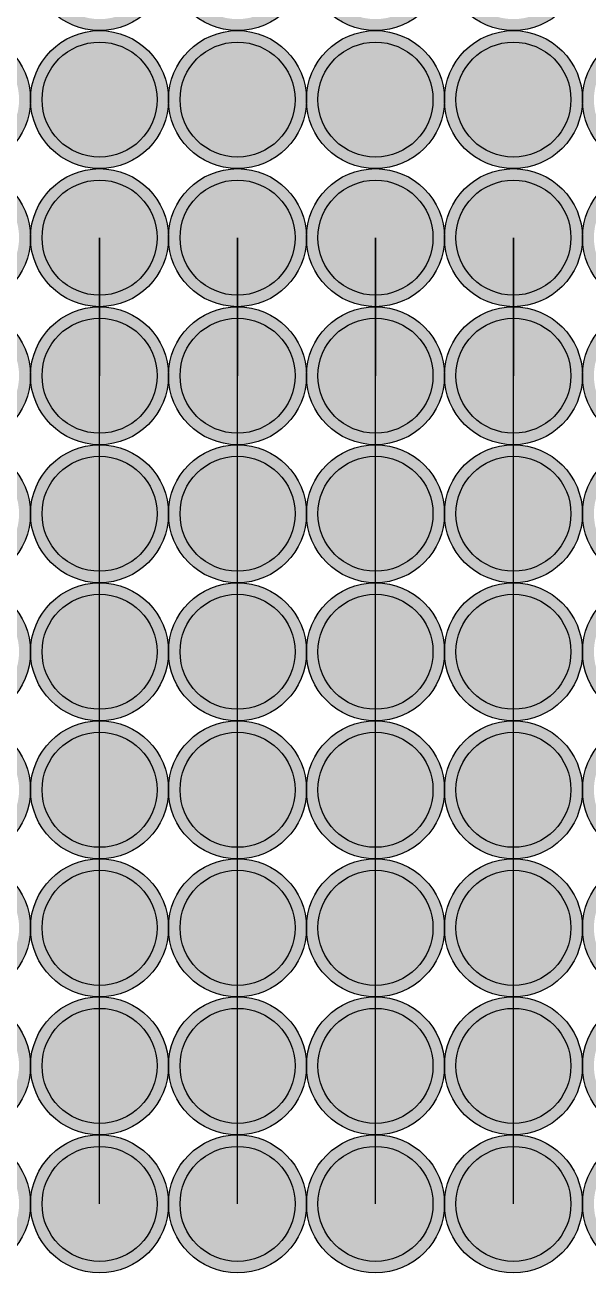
# Model space of a CAD drawing. Header units: inches. Extents: x -713 to 287, y -537 to 251.
# Drawn here: x -362.45 to -356.32, y -479.77 to -466.27 of the extents above; entities that cross this region are included whole.
import ezdxf

# ---------------------------------------------------------------- set-up
doc = ezdxf.new("R2010")
doc.units = ezdxf.units.IN
doc.header["$MEASUREMENT"] = 0

msp = doc.modelspace()

# ---------------------------------------------------------------- hatches: boundary and pattern name
at = {"linetype": 'Continuous'}
h = msp.add_hatch(color=256, dxfattribs=at)
h.set_gradient(color1=(6, 123, 249), one_color=1, tint=1)
h.paths.add_polyline_path([(-363.885, -465.583, 1), (-362.385, -465.583, 1)])
h.paths.add_polyline_path([(-362.51, -465.583, -1), (-363.76, -465.583, -1)], flags=16)
h = msp.add_hatch(color=256, dxfattribs=at)
h.set_gradient(color1=(6, 123, 249), one_color=1, tint=1)
h.paths.add_polyline_path([(-362.385, -465.583, 1), (-360.885, -465.583, 1)])
h.paths.add_polyline_path([(-361.01, -465.583, -1), (-362.26, -465.583, -1)], flags=16)
h = msp.add_hatch(color=256, dxfattribs=at)
h.set_gradient(color1=(6, 123, 249), one_color=1, tint=1)
h.paths.add_polyline_path([(-360.885, -465.583, 1), (-359.385, -465.583, 1)])
h.paths.add_polyline_path([(-359.51, -465.583, -1), (-360.76, -465.583, -1)], flags=16)
h = msp.add_hatch(color=256, dxfattribs=at)
h.set_gradient(color1=(6, 123, 249), one_color=1, tint=1)
h.paths.add_polyline_path([(-359.385, -465.583, 1), (-357.885, -465.583, 1)])
h.paths.add_polyline_path([(-358.01, -465.583, -1), (-359.26, -465.583, -1)], flags=16)
h = msp.add_hatch(color=256, dxfattribs=at)
h.set_gradient(color1=(6, 123, 249), one_color=1, tint=1)
h.paths.add_polyline_path([(-357.885, -465.583, 1), (-356.385, -465.583, 1)])
h.paths.add_polyline_path([(-356.51, -465.583, -1), (-357.76, -465.583, -1)], flags=16)
h = msp.add_hatch(color=256, dxfattribs=at)
h.set_gradient(color1=(6, 123, 249), one_color=1, tint=1)
h.paths.add_polyline_path([(-356.385, -465.583, 1), (-354.885, -465.583, 1)])
h.paths.add_polyline_path([(-355.01, -465.583, -1), (-356.26, -465.583, -1)], flags=16)
h = msp.add_hatch(color=256, dxfattribs=at)
h.set_gradient(color1=(6, 123, 249), one_color=1, tint=1)
h.paths.add_polyline_path([(-363.885, -467.083, 1), (-362.385, -467.083, 1)])
h.paths.add_polyline_path([(-362.51, -467.083, -1), (-363.76, -467.083, -1)], flags=16)
h = msp.add_hatch(color=256, dxfattribs=at)
h.set_gradient(color1=(6, 123, 249), one_color=1, tint=1)
h.paths.add_polyline_path([(-362.385, -467.083, 1), (-360.885, -467.083, 1)])
h.paths.add_polyline_path([(-361.01, -467.083, -1), (-362.26, -467.083, -1)], flags=16)
h = msp.add_hatch(color=256, dxfattribs=at)
h.set_gradient(color1=(6, 123, 249), one_color=1, tint=1)
h.paths.add_polyline_path([(-360.885, -467.083, 1), (-359.385, -467.083, 1)])
h.paths.add_polyline_path([(-359.51, -467.083, -1), (-360.76, -467.083, -1)], flags=16)
h = msp.add_hatch(color=256, dxfattribs=at)
h.set_gradient(color1=(6, 123, 249), one_color=1, tint=1)
h.paths.add_polyline_path([(-359.385, -467.083, 1), (-357.885, -467.083, 1)])
h.paths.add_polyline_path([(-358.01, -467.083, -1), (-359.26, -467.083, -1)], flags=16)
h = msp.add_hatch(color=256, dxfattribs=at)
h.set_gradient(color1=(6, 123, 249), one_color=1, tint=1)
h.paths.add_polyline_path([(-357.885, -467.083, 1), (-356.385, -467.083, 1)])
h.paths.add_polyline_path([(-356.51, -467.083, -1), (-357.76, -467.083, -1)], flags=16)
h = msp.add_hatch(color=256, dxfattribs=at)
h.set_gradient(color1=(6, 123, 249), one_color=1, tint=1)
h.paths.add_polyline_path([(-356.385, -467.083, 1), (-354.885, -467.083, 1)])
h.paths.add_polyline_path([(-355.01, -467.083, -1), (-356.26, -467.083, -1)], flags=16)
h = msp.add_hatch(color=256, dxfattribs=at)
h.set_gradient(color1=(247, 100, 8), one_color=1, tint=1)
h.paths.add_polyline_path([(-361.01, -467.083, 1), (-362.26, -467.083, 1)])
h = msp.add_hatch(color=256, dxfattribs=at)
h.set_gradient(color1=(247, 100, 8), one_color=1, tint=1)
h.paths.add_polyline_path([(-359.51, -467.083, 1), (-360.76, -467.083, 1)])
h = msp.add_hatch(color=256, dxfattribs=at)
h.set_gradient(color1=(247, 100, 8), one_color=1, tint=1)
h.paths.add_polyline_path([(-358.01, -467.083, 1), (-359.26, -467.083, 1)])
h = msp.add_hatch(color=256, dxfattribs=at)
h.set_gradient(color1=(247, 100, 8), one_color=1, tint=1)
h.paths.add_polyline_path([(-356.51, -467.083, 1), (-357.76, -467.083, 1)])
h = msp.add_hatch(color=256, dxfattribs=at)
h.set_gradient(color1=(6, 123, 249), one_color=1, tint=1)
h.paths.add_polyline_path([(-363.885, -468.583, 1), (-362.385, -468.583, 1)])
h.paths.add_polyline_path([(-362.51, -468.583, -1), (-363.76, -468.583, -1)], flags=16)
h = msp.add_hatch(color=256, dxfattribs=at)
h.set_gradient(color1=(6, 123, 249), one_color=1, tint=1)
h.paths.add_polyline_path([(-362.385, -468.583, 1), (-360.885, -468.583, 1)])
h.paths.add_polyline_path([(-361.01, -468.583, -1), (-362.26, -468.583, -1)], flags=16)
h = msp.add_hatch(color=256, dxfattribs=at)
h.set_gradient(color1=(6, 123, 249), one_color=1, tint=1)
h.paths.add_polyline_path([(-360.885, -468.583, 1), (-359.385, -468.583, 1)])
h.paths.add_polyline_path([(-359.51, -468.583, -1), (-360.76, -468.583, -1)], flags=16)
h = msp.add_hatch(color=256, dxfattribs=at)
h.set_gradient(color1=(6, 123, 249), one_color=1, tint=1)
h.paths.add_polyline_path([(-359.385, -468.583, 1), (-357.885, -468.583, 1)])
h.paths.add_polyline_path([(-358.01, -468.583, -1), (-359.26, -468.583, -1)], flags=16)
h = msp.add_hatch(color=256, dxfattribs=at)
h.set_gradient(color1=(6, 123, 249), one_color=1, tint=1)
h.paths.add_polyline_path([(-357.885, -468.583, 1), (-356.385, -468.583, 1)])
h.paths.add_polyline_path([(-356.51, -468.583, -1), (-357.76, -468.583, -1)], flags=16)
h = msp.add_hatch(color=256, dxfattribs=at)
h.set_gradient(color1=(6, 123, 249), one_color=1, tint=1)
h.paths.add_polyline_path([(-356.385, -468.583, 1), (-354.885, -468.583, 1)])
h.paths.add_polyline_path([(-355.01, -468.583, -1), (-356.26, -468.583, -1)], flags=16)
h = msp.add_hatch(color=256, dxfattribs=at)
h.set_gradient(color1=(247, 100, 8), one_color=1, tint=1)
h.paths.add_polyline_path([(-361.01, -468.583, 1), (-362.26, -468.583, 1)])
h = msp.add_hatch(color=256, dxfattribs=at)
h.set_gradient(color1=(247, 100, 8), one_color=1, tint=1)
h.paths.add_polyline_path([(-359.51, -468.583, 1), (-360.76, -468.583, 1)])
h = msp.add_hatch(color=256, dxfattribs=at)
h.set_gradient(color1=(247, 100, 8), one_color=1, tint=1)
h.paths.add_polyline_path([(-358.01, -468.583, 1), (-359.26, -468.583, 1)])
h = msp.add_hatch(color=256, dxfattribs=at)
h.set_gradient(color1=(247, 100, 8), one_color=1, tint=1)
h.paths.add_polyline_path([(-356.51, -468.583, 1), (-357.76, -468.583, 1)])
h = msp.add_hatch(color=256, dxfattribs=at)
h.set_gradient(color1=(6, 123, 249), one_color=1, tint=1)
h.paths.add_polyline_path([(-363.885, -470.083, 1), (-362.385, -470.083, 1)])
h.paths.add_polyline_path([(-362.51, -470.083, -1), (-363.76, -470.083, -1)], flags=16)
h = msp.add_hatch(color=256, dxfattribs=at)
h.set_gradient(color1=(6, 123, 249), one_color=1, tint=1)
h.paths.add_polyline_path([(-362.385, -470.083, 1), (-360.885, -470.083, 1)])
h.paths.add_polyline_path([(-361.01, -470.083, -1), (-362.26, -470.083, -1)], flags=16)
h = msp.add_hatch(color=256, dxfattribs=at)
h.set_gradient(color1=(6, 123, 249), one_color=1, tint=1)
h.paths.add_polyline_path([(-360.885, -470.083, 1), (-359.385, -470.083, 1)])
h.paths.add_polyline_path([(-359.51, -470.083, -1), (-360.76, -470.083, -1)], flags=16)
h = msp.add_hatch(color=256, dxfattribs=at)
h.set_gradient(color1=(6, 123, 249), one_color=1, tint=1)
h.paths.add_polyline_path([(-359.385, -470.083, 1), (-357.885, -470.083, 1)])
h.paths.add_polyline_path([(-358.01, -470.083, -1), (-359.26, -470.083, -1)], flags=16)
h = msp.add_hatch(color=256, dxfattribs=at)
h.set_gradient(color1=(6, 123, 249), one_color=1, tint=1)
h.paths.add_polyline_path([(-357.885, -470.083, 1), (-356.385, -470.083, 1)])
h.paths.add_polyline_path([(-356.51, -470.083, -1), (-357.76, -470.083, -1)], flags=16)
h = msp.add_hatch(color=256, dxfattribs=at)
h.set_gradient(color1=(6, 123, 249), one_color=1, tint=1)
h.paths.add_polyline_path([(-356.385, -470.083, 1), (-354.885, -470.083, 1)])
h.paths.add_polyline_path([(-355.01, -470.083, -1), (-356.26, -470.083, -1)], flags=16)
h = msp.add_hatch(color=256, dxfattribs=at)
h.set_gradient(color1=(247, 100, 8), one_color=1, tint=1)
h.paths.add_polyline_path([(-361.01, -470.083, 1), (-362.26, -470.083, 1)])
h = msp.add_hatch(color=256, dxfattribs=at)
h.set_gradient(color1=(247, 100, 8), one_color=1, tint=1)
h.paths.add_polyline_path([(-359.51, -470.083, 1), (-360.76, -470.083, 1)])
h = msp.add_hatch(color=256, dxfattribs=at)
h.set_gradient(color1=(247, 100, 8), one_color=1, tint=1)
h.paths.add_polyline_path([(-358.01, -470.083, 1), (-359.26, -470.083, 1)])
h = msp.add_hatch(color=256, dxfattribs=at)
h.set_gradient(color1=(247, 100, 8), one_color=1, tint=1)
h.paths.add_polyline_path([(-356.51, -470.083, 1), (-357.76, -470.083, 1)])
h = msp.add_hatch(color=256, dxfattribs=at)
h.set_gradient(color1=(6, 123, 249), one_color=1, tint=1)
h.paths.add_polyline_path([(-363.885, -471.583, 1), (-362.385, -471.583, 1)])
h.paths.add_polyline_path([(-362.51, -471.583, -1), (-363.76, -471.583, -1)], flags=16)
h = msp.add_hatch(color=256, dxfattribs=at)
h.set_gradient(color1=(6, 123, 249), one_color=1, tint=1)
h.paths.add_polyline_path([(-362.385, -471.583, 1), (-360.885, -471.583, 1)])
h.paths.add_polyline_path([(-361.01, -471.583, -1), (-362.26, -471.583, -1)], flags=16)
h = msp.add_hatch(color=256, dxfattribs=at)
h.set_gradient(color1=(6, 123, 249), one_color=1, tint=1)
h.paths.add_polyline_path([(-360.885, -471.583, 1), (-359.385, -471.583, 1)])
h.paths.add_polyline_path([(-359.51, -471.583, -1), (-360.76, -471.583, -1)], flags=16)
h = msp.add_hatch(color=256, dxfattribs=at)
h.set_gradient(color1=(6, 123, 249), one_color=1, tint=1)
h.paths.add_polyline_path([(-359.385, -471.583, 1), (-357.885, -471.583, 1)])
h.paths.add_polyline_path([(-358.01, -471.583, -1), (-359.26, -471.583, -1)], flags=16)
h = msp.add_hatch(color=256, dxfattribs=at)
h.set_gradient(color1=(6, 123, 249), one_color=1, tint=1)
h.paths.add_polyline_path([(-357.885, -471.583, 1), (-356.385, -471.583, 1)])
h.paths.add_polyline_path([(-356.51, -471.583, -1), (-357.76, -471.583, -1)], flags=16)
h = msp.add_hatch(color=256, dxfattribs=at)
h.set_gradient(color1=(6, 123, 249), one_color=1, tint=1)
h.paths.add_polyline_path([(-356.385, -471.583, 1), (-354.885, -471.583, 1)])
h.paths.add_polyline_path([(-355.01, -471.583, -1), (-356.26, -471.583, -1)], flags=16)
h = msp.add_hatch(color=256, dxfattribs=at)
h.set_gradient(color1=(247, 100, 8), one_color=1, tint=1)
h.paths.add_polyline_path([(-361.01, -471.583, 1), (-362.26, -471.583, 1)])
h = msp.add_hatch(color=256, dxfattribs=at)
h.set_gradient(color1=(247, 100, 8), one_color=1, tint=1)
h.paths.add_polyline_path([(-359.51, -471.583, 1), (-360.76, -471.583, 1)])
h = msp.add_hatch(color=256, dxfattribs=at)
h.set_gradient(color1=(247, 100, 8), one_color=1, tint=1)
h.paths.add_polyline_path([(-358.01, -471.583, 1), (-359.26, -471.583, 1)])
h = msp.add_hatch(color=256, dxfattribs=at)
h.set_gradient(color1=(247, 100, 8), one_color=1, tint=1)
h.paths.add_polyline_path([(-356.51, -471.583, 1), (-357.76, -471.583, 1)])
h = msp.add_hatch(color=256, dxfattribs=at)
h.set_gradient(color1=(6, 123, 249), one_color=1, tint=1)
h.paths.add_polyline_path([(-363.885, -473.083, 1), (-362.385, -473.083, 1)])
h.paths.add_polyline_path([(-362.51, -473.083, -1), (-363.76, -473.083, -1)], flags=16)
h = msp.add_hatch(color=256, dxfattribs=at)
h.set_gradient(color1=(6, 123, 249), one_color=1, tint=1)
h.paths.add_polyline_path([(-362.385, -473.083, 1), (-360.885, -473.083, 1)])
h.paths.add_polyline_path([(-361.01, -473.083, -1), (-362.26, -473.083, -1)], flags=16)
h = msp.add_hatch(color=256, dxfattribs=at)
h.set_gradient(color1=(6, 123, 249), one_color=1, tint=1)
h.paths.add_polyline_path([(-360.885, -473.083, 1), (-359.385, -473.083, 1)])
h.paths.add_polyline_path([(-359.51, -473.083, -1), (-360.76, -473.083, -1)], flags=16)
h = msp.add_hatch(color=256, dxfattribs=at)
h.set_gradient(color1=(6, 123, 249), one_color=1, tint=1)
h.paths.add_polyline_path([(-359.385, -473.083, 1), (-357.885, -473.083, 1)])
h.paths.add_polyline_path([(-358.01, -473.083, -1), (-359.26, -473.083, -1)], flags=16)
h = msp.add_hatch(color=256, dxfattribs=at)
h.set_gradient(color1=(6, 123, 249), one_color=1, tint=1)
h.paths.add_polyline_path([(-357.885, -473.083, 1), (-356.385, -473.083, 1)])
h.paths.add_polyline_path([(-356.51, -473.083, -1), (-357.76, -473.083, -1)], flags=16)
h = msp.add_hatch(color=256, dxfattribs=at)
h.set_gradient(color1=(6, 123, 249), one_color=1, tint=1)
h.paths.add_polyline_path([(-356.385, -473.083, 1), (-354.885, -473.083, 1)])
h.paths.add_polyline_path([(-355.01, -473.083, -1), (-356.26, -473.083, -1)], flags=16)
h = msp.add_hatch(color=256, dxfattribs=at)
h.set_gradient(color1=(247, 100, 8), one_color=1, tint=1)
h.paths.add_polyline_path([(-361.01, -473.083, 1), (-362.26, -473.083, 1)])
h = msp.add_hatch(color=256, dxfattribs=at)
h.set_gradient(color1=(247, 100, 8), one_color=1, tint=1)
h.paths.add_polyline_path([(-359.51, -473.083, 1), (-360.76, -473.083, 1)])
h = msp.add_hatch(color=256, dxfattribs=at)
h.set_gradient(color1=(247, 100, 8), one_color=1, tint=1)
h.paths.add_polyline_path([(-358.01, -473.083, 1), (-359.26, -473.083, 1)])
h = msp.add_hatch(color=256, dxfattribs=at)
h.set_gradient(color1=(247, 100, 8), one_color=1, tint=1)
h.paths.add_polyline_path([(-356.51, -473.083, 1), (-357.76, -473.083, 1)])
h = msp.add_hatch(color=256, dxfattribs=at)
h.set_gradient(color1=(6, 123, 249), one_color=1, tint=1)
h.paths.add_polyline_path([(-363.885, -474.583, 1), (-362.385, -474.583, 1)])
h.paths.add_polyline_path([(-362.51, -474.583, -1), (-363.76, -474.583, -1)], flags=16)
h = msp.add_hatch(color=256, dxfattribs=at)
h.set_gradient(color1=(6, 123, 249), one_color=1, tint=1)
h.paths.add_polyline_path([(-362.385, -474.583, 1), (-360.885, -474.583, 1)])
h.paths.add_polyline_path([(-361.01, -474.583, -1), (-362.26, -474.583, -1)], flags=16)
h = msp.add_hatch(color=256, dxfattribs=at)
h.set_gradient(color1=(6, 123, 249), one_color=1, tint=1)
h.paths.add_polyline_path([(-360.885, -474.583, 1), (-359.385, -474.583, 1)])
h.paths.add_polyline_path([(-359.51, -474.583, -1), (-360.76, -474.583, -1)], flags=16)
h = msp.add_hatch(color=256, dxfattribs=at)
h.set_gradient(color1=(6, 123, 249), one_color=1, tint=1)
h.paths.add_polyline_path([(-359.385, -474.583, 1), (-357.885, -474.583, 1)])
h.paths.add_polyline_path([(-358.01, -474.583, -1), (-359.26, -474.583, -1)], flags=16)
h = msp.add_hatch(color=256, dxfattribs=at)
h.set_gradient(color1=(6, 123, 249), one_color=1, tint=1)
h.paths.add_polyline_path([(-357.885, -474.583, 1), (-356.385, -474.583, 1)])
h.paths.add_polyline_path([(-356.51, -474.583, -1), (-357.76, -474.583, -1)], flags=16)
h = msp.add_hatch(color=256, dxfattribs=at)
h.set_gradient(color1=(6, 123, 249), one_color=1, tint=1)
h.paths.add_polyline_path([(-356.385, -474.583, 1), (-354.885, -474.583, 1)])
h.paths.add_polyline_path([(-355.01, -474.583, -1), (-356.26, -474.583, -1)], flags=16)
h = msp.add_hatch(color=256, dxfattribs=at)
h.set_gradient(color1=(247, 100, 8), one_color=1, tint=1)
h.paths.add_polyline_path([(-361.01, -474.583, 1), (-362.26, -474.583, 1)])
h = msp.add_hatch(color=256, dxfattribs=at)
h.set_gradient(color1=(247, 100, 8), one_color=1, tint=1)
h.paths.add_polyline_path([(-359.51, -474.583, 1), (-360.76, -474.583, 1)])
h = msp.add_hatch(color=256, dxfattribs=at)
h.set_gradient(color1=(247, 100, 8), one_color=1, tint=1)
h.paths.add_polyline_path([(-358.01, -474.583, 1), (-359.26, -474.583, 1)])
h = msp.add_hatch(color=256, dxfattribs=at)
h.set_gradient(color1=(247, 100, 8), one_color=1, tint=1)
h.paths.add_polyline_path([(-356.51, -474.583, 1), (-357.76, -474.583, 1)])
h = msp.add_hatch(color=256, dxfattribs=at)
h.set_gradient(color1=(6, 123, 249), one_color=1, tint=1)
h.paths.add_polyline_path([(-363.885, -476.083, 1), (-362.385, -476.083, 1)])
h.paths.add_polyline_path([(-362.51, -476.083, -1), (-363.76, -476.083, -1)], flags=16)
h = msp.add_hatch(color=256, dxfattribs=at)
h.set_gradient(color1=(6, 123, 249), one_color=1, tint=1)
h.paths.add_polyline_path([(-362.385, -476.083, 1), (-360.885, -476.083, 1)])
h.paths.add_polyline_path([(-361.01, -476.083, -1), (-362.26, -476.083, -1)], flags=16)
h = msp.add_hatch(color=256, dxfattribs=at)
h.set_gradient(color1=(6, 123, 249), one_color=1, tint=1)
h.paths.add_polyline_path([(-360.885, -476.083, 1), (-359.385, -476.083, 1)])
h.paths.add_polyline_path([(-359.51, -476.083, -1), (-360.76, -476.083, -1)], flags=16)
h = msp.add_hatch(color=256, dxfattribs=at)
h.set_gradient(color1=(6, 123, 249), one_color=1, tint=1)
h.paths.add_polyline_path([(-359.385, -476.083, 1), (-357.885, -476.083, 1)])
h.paths.add_polyline_path([(-358.01, -476.083, -1), (-359.26, -476.083, -1)], flags=16)
h = msp.add_hatch(color=256, dxfattribs=at)
h.set_gradient(color1=(6, 123, 249), one_color=1, tint=1)
h.paths.add_polyline_path([(-357.885, -476.083, 1), (-356.385, -476.083, 1)])
h.paths.add_polyline_path([(-356.51, -476.083, -1), (-357.76, -476.083, -1)], flags=16)
h = msp.add_hatch(color=256, dxfattribs=at)
h.set_gradient(color1=(6, 123, 249), one_color=1, tint=1)
h.paths.add_polyline_path([(-356.385, -476.083, 1), (-354.885, -476.083, 1)])
h.paths.add_polyline_path([(-355.01, -476.083, -1), (-356.26, -476.083, -1)], flags=16)
h = msp.add_hatch(color=256, dxfattribs=at)
h.set_gradient(color1=(247, 100, 8), one_color=1, tint=1)
h.paths.add_polyline_path([(-361.01, -476.083, 1), (-362.26, -476.083, 1)])
h = msp.add_hatch(color=256, dxfattribs=at)
h.set_gradient(color1=(247, 100, 8), one_color=1, tint=1)
h.paths.add_polyline_path([(-359.51, -476.083, 1), (-360.76, -476.083, 1)])
h = msp.add_hatch(color=256, dxfattribs=at)
h.set_gradient(color1=(247, 100, 8), one_color=1, tint=1)
h.paths.add_polyline_path([(-358.01, -476.083, 1), (-359.26, -476.083, 1)])
h = msp.add_hatch(color=256, dxfattribs=at)
h.set_gradient(color1=(247, 100, 8), one_color=1, tint=1)
h.paths.add_polyline_path([(-356.51, -476.083, 1), (-357.76, -476.083, 1)])
h = msp.add_hatch(color=256, dxfattribs=at)
h.set_gradient(color1=(6, 123, 249), one_color=1, tint=1)
h.paths.add_polyline_path([(-363.885, -477.583, 1), (-362.385, -477.583, 1)])
h.paths.add_polyline_path([(-362.51, -477.583, -1), (-363.76, -477.583, -1)], flags=16)
h = msp.add_hatch(color=256, dxfattribs=at)
h.set_gradient(color1=(6, 123, 249), one_color=1, tint=1)
h.paths.add_polyline_path([(-362.385, -477.583, 1), (-360.885, -477.583, 1)])
h.paths.add_polyline_path([(-361.01, -477.583, -1), (-362.26, -477.583, -1)], flags=16)
h = msp.add_hatch(color=256, dxfattribs=at)
h.set_gradient(color1=(6, 123, 249), one_color=1, tint=1)
h.paths.add_polyline_path([(-360.885, -477.583, 1), (-359.385, -477.583, 1)])
h.paths.add_polyline_path([(-359.51, -477.583, -1), (-360.76, -477.583, -1)], flags=16)
h = msp.add_hatch(color=256, dxfattribs=at)
h.set_gradient(color1=(6, 123, 249), one_color=1, tint=1)
h.paths.add_polyline_path([(-359.385, -477.583, 1), (-357.885, -477.583, 1)])
h.paths.add_polyline_path([(-358.01, -477.583, -1), (-359.26, -477.583, -1)], flags=16)
h = msp.add_hatch(color=256, dxfattribs=at)
h.set_gradient(color1=(6, 123, 249), one_color=1, tint=1)
h.paths.add_polyline_path([(-357.885, -477.583, 1), (-356.385, -477.583, 1)])
h.paths.add_polyline_path([(-356.51, -477.583, -1), (-357.76, -477.583, -1)], flags=16)
h = msp.add_hatch(color=256, dxfattribs=at)
h.set_gradient(color1=(6, 123, 249), one_color=1, tint=1)
h.paths.add_polyline_path([(-356.385, -477.583, 1), (-354.885, -477.583, 1)])
h.paths.add_polyline_path([(-355.01, -477.583, -1), (-356.26, -477.583, -1)], flags=16)
h = msp.add_hatch(color=256, dxfattribs=at)
h.set_gradient(color1=(247, 100, 8), one_color=1, tint=1)
h.paths.add_polyline_path([(-361.01, -477.583, 1), (-362.26, -477.583, 1)])
h = msp.add_hatch(color=256, dxfattribs=at)
h.set_gradient(color1=(247, 100, 8), one_color=1, tint=1)
h.paths.add_polyline_path([(-359.51, -477.583, 1), (-360.76, -477.583, 1)])
h = msp.add_hatch(color=256, dxfattribs=at)
h.set_gradient(color1=(247, 100, 8), one_color=1, tint=1)
h.paths.add_polyline_path([(-358.01, -477.583, 1), (-359.26, -477.583, 1)])
h = msp.add_hatch(color=256, dxfattribs=at)
h.set_gradient(color1=(247, 100, 8), one_color=1, tint=1)
h.paths.add_polyline_path([(-356.51, -477.583, 1), (-357.76, -477.583, 1)])
h = msp.add_hatch(color=256, dxfattribs=at)
h.set_gradient(color1=(6, 123, 249), one_color=1, tint=1)
h.paths.add_polyline_path([(-363.885, -479.083, 1), (-362.385, -479.083, 1)])
h.paths.add_polyline_path([(-362.51, -479.083, -1), (-363.76, -479.083, -1)], flags=16)
h = msp.add_hatch(color=256, dxfattribs=at)
h.set_gradient(color1=(6, 123, 249), one_color=1, tint=1)
h.paths.add_polyline_path([(-362.385, -479.083, 1), (-360.885, -479.083, 1)])
h.paths.add_polyline_path([(-361.01, -479.083, -1), (-362.26, -479.083, -1)], flags=16)
h = msp.add_hatch(color=256, dxfattribs=at)
h.set_gradient(color1=(6, 123, 249), one_color=1, tint=1)
h.paths.add_polyline_path([(-360.885, -479.083, 1), (-359.385, -479.083, 1)])
h.paths.add_polyline_path([(-359.51, -479.083, -1), (-360.76, -479.083, -1)], flags=16)
h = msp.add_hatch(color=256, dxfattribs=at)
h.set_gradient(color1=(6, 123, 249), one_color=1, tint=1)
h.paths.add_polyline_path([(-359.385, -479.083, 1), (-357.885, -479.083, 1)])
h.paths.add_polyline_path([(-358.01, -479.083, -1), (-359.26, -479.083, -1)], flags=16)
h = msp.add_hatch(color=256, dxfattribs=at)
h.set_gradient(color1=(6, 123, 249), one_color=1, tint=1)
h.paths.add_polyline_path([(-357.885, -479.083, 1), (-356.385, -479.083, 1)])
h.paths.add_polyline_path([(-356.51, -479.083, -1), (-357.76, -479.083, -1)], flags=16)
h = msp.add_hatch(color=256, dxfattribs=at)
h.set_gradient(color1=(6, 123, 249), one_color=1, tint=1)
h.paths.add_polyline_path([(-356.385, -479.083, 1), (-354.885, -479.083, 1)])
h.paths.add_polyline_path([(-355.01, -479.083, -1), (-356.26, -479.083, -1)], flags=16)
h = msp.add_hatch(color=256, dxfattribs=at)
h.set_gradient(color1=(247, 100, 8), one_color=1, tint=1)
h.paths.add_polyline_path([(-361.01, -479.083, 1), (-362.26, -479.083, 1)])
h = msp.add_hatch(color=256, dxfattribs=at)
h.set_gradient(color1=(247, 100, 8), one_color=1, tint=1)
h.paths.add_polyline_path([(-359.51, -479.083, 1), (-360.76, -479.083, 1)])
h = msp.add_hatch(color=256, dxfattribs=at)
h.set_gradient(color1=(247, 100, 8), one_color=1, tint=1)
h.paths.add_polyline_path([(-358.01, -479.083, 1), (-359.26, -479.083, 1)])
h = msp.add_hatch(color=256, dxfattribs=at)
h.set_gradient(color1=(247, 100, 8), one_color=1, tint=1)
h.paths.add_polyline_path([(-356.51, -479.083, 1), (-357.76, -479.083, 1)])

# ---------------------------------------------------------------- linework, layer by layer
for p, q in [((-361.635, -470.083), (-361.635, -468.583)), ((-361.635, -468.583), (-361.635, -470.083)), ((-360.135, -470.083), (-360.135, -468.583)), ((-360.135, -468.583), (-360.135, -470.083)), ((-358.635, -470.083), (-358.635, -468.583)), ((-358.635, -468.583), (-358.635, -470.083)), ((-357.135, -470.083), (-357.135, -468.583)), ((-357.135, -468.583), (-357.135, -470.083)), ((-361.635, -471.583), (-361.635, -470.083)), ((-360.135, -471.583), (-360.135, -470.083)), ((-358.635, -471.583), (-358.635, -470.083)), ((-357.135, -471.583), (-357.135, -470.083)), ((-361.635, -473.083), (-361.635, -471.583)), ((-360.135, -473.083), (-360.135, -471.583)), ((-358.635, -473.083), (-358.635, -471.583)), ((-357.135, -473.083), (-357.135, -471.583)), ((-361.635, -474.583), (-361.635, -473.083)), ((-360.135, -474.583), (-360.135, -473.083)), ((-358.635, -474.583), (-358.635, -473.083)), ((-357.135, -474.583), (-357.135, -473.083)), ((-361.635, -476.083), (-361.635, -474.583)), ((-360.135, -476.083), (-360.135, -474.583)), ((-358.635, -476.083), (-358.635, -474.583)), ((-357.135, -476.083), (-357.135, -474.583)), ((-361.635, -477.583), (-361.635, -476.083)), ((-360.135, -477.583), (-360.135, -476.083)), ((-358.635, -477.583), (-358.635, -476.083)), ((-357.135, -477.583), (-357.135, -476.083)), ((-361.635, -479.083), (-361.635, -477.583)), ((-360.135, -479.083), (-360.135, -477.583)), ((-358.635, -479.083), (-358.635, -477.583)), ((-357.135, -479.083), (-357.135, -477.583))]:
    msp.add_line(p, q, dxfattribs=at)
for centre, radius in [((-363.135, -465.583), 0.75), ((-361.635, -465.583), 0.75), ((-360.135, -465.583), 0.75), ((-358.635, -465.583), 0.75), ((-357.135, -465.583), 0.75), ((-355.635, -465.583), 0.75), ((-363.135, -467.083), 0.75), ((-361.635, -467.083), 0.75), ((-360.135, -467.083), 0.75), ((-358.635, -467.083), 0.75), ((-357.135, -467.083), 0.75), ((-355.635, -467.083), 0.75), ((-361.635, -467.083), 0.625), ((-360.135, -467.083), 0.625), ((-358.635, -467.083), 0.625), ((-357.135, -467.083), 0.625), ((-363.135, -468.583), 0.75), ((-361.635, -468.583), 0.75), ((-360.135, -468.583), 0.75), ((-358.635, -468.583), 0.75), ((-357.135, -468.583), 0.75), ((-355.635, -468.583), 0.75), ((-361.635, -468.583), 0.625), ((-360.135, -468.583), 0.625), ((-358.635, -468.583), 0.625), ((-357.135, -468.583), 0.625), ((-363.135, -470.083), 0.75), ((-361.635, -470.083), 0.75), ((-360.135, -470.083), 0.75), ((-358.635, -470.083), 0.75), ((-357.135, -470.083), 0.75), ((-355.635, -470.083), 0.75), ((-361.635, -470.083), 0.625), ((-360.135, -470.083), 0.625), ((-358.635, -470.083), 0.625), ((-357.135, -470.083), 0.625), ((-363.135, -471.583), 0.75), ((-361.635, -471.583), 0.75), ((-360.135, -471.583), 0.75), ((-358.635, -471.583), 0.75), ((-357.135, -471.583), 0.75), ((-355.635, -471.583), 0.75), ((-361.635, -471.583), 0.625), ((-360.135, -471.583), 0.625), ((-358.635, -471.583), 0.625), ((-357.135, -471.583), 0.625), ((-363.135, -473.083), 0.75), ((-361.635, -473.083), 0.75), ((-360.135, -473.083), 0.75), ((-358.635, -473.083), 0.75), ((-357.135, -473.083), 0.75), ((-355.635, -473.083), 0.75), ((-361.635, -473.083), 0.625), ((-360.135, -473.083), 0.625), ((-358.635, -473.083), 0.625), ((-357.135, -473.083), 0.625), ((-363.135, -474.583), 0.75), ((-361.635, -474.583), 0.75), ((-360.135, -474.583), 0.75), ((-358.635, -474.583), 0.75), ((-357.135, -474.583), 0.75), ((-355.635, -474.583), 0.75), ((-361.635, -474.583), 0.625), ((-360.135, -474.583), 0.625), ((-358.635, -474.583), 0.625), ((-357.135, -474.583), 0.625), ((-363.135, -476.083), 0.75), ((-361.635, -476.083), 0.75), ((-360.135, -476.083), 0.75), ((-358.635, -476.083), 0.75), ((-357.135, -476.083), 0.75), ((-355.635, -476.083), 0.75), ((-361.635, -476.083), 0.625), ((-360.135, -476.083), 0.625), ((-358.635, -476.083), 0.625), ((-357.135, -476.083), 0.625), ((-363.135, -477.583), 0.75), ((-361.635, -477.583), 0.75), ((-360.135, -477.583), 0.75), ((-358.635, -477.583), 0.75), ((-357.135, -477.583), 0.75), ((-355.635, -477.583), 0.75), ((-361.635, -477.583), 0.625), ((-360.135, -477.583), 0.625), ((-358.635, -477.583), 0.625), ((-357.135, -477.583), 0.625), ((-363.135, -479.083), 0.75), ((-361.635, -479.083), 0.75), ((-360.135, -479.083), 0.75), ((-358.635, -479.083), 0.75), ((-357.135, -479.083), 0.75), ((-355.635, -479.083), 0.75), ((-361.635, -479.083), 0.625), ((-360.135, -479.083), 0.625), ((-358.635, -479.083), 0.625), ((-357.135, -479.083), 0.625)]:
    msp.add_circle(centre, radius, dxfattribs=at)

doc.saveas('drawing.dxf')
